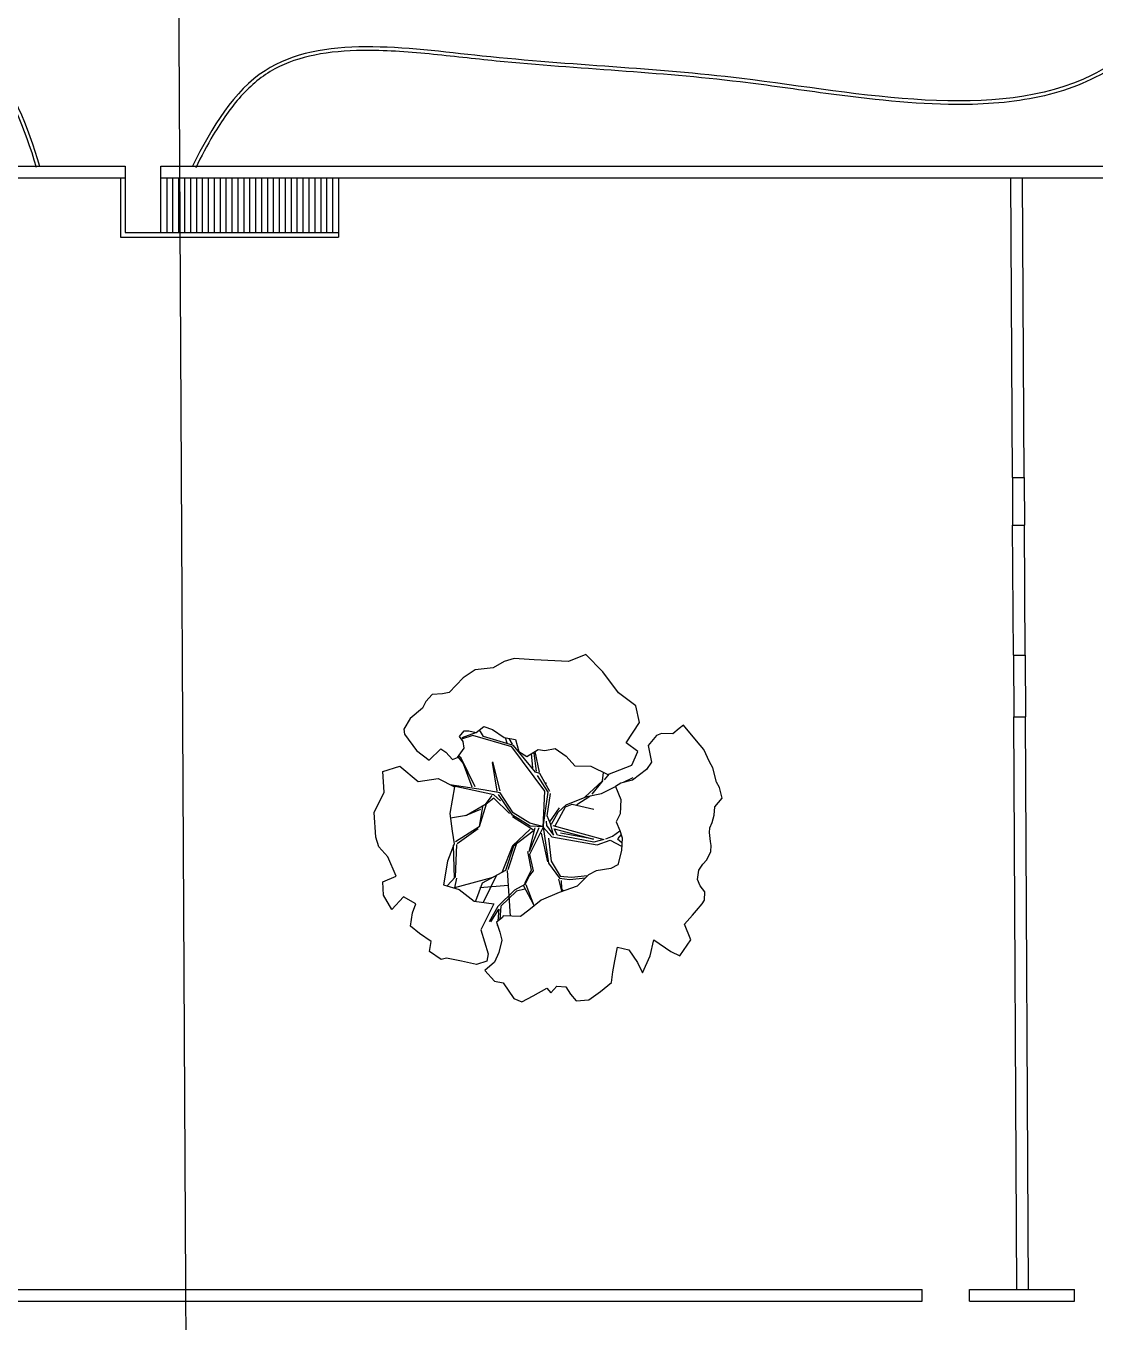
# Model space of a CAD drawing. Header units: millimetres. Extents: x 55520 to 96084, y -58491 to -49645.
# Drawn here: x 58603.9 to 58649, y -58324.1 to -58269.4 of the extents above; entities that cross this region are included whole.
import ezdxf

# ---------------------------------------------------------------- set-up
doc = ezdxf.new("R2010")
doc.units = ezdxf.units.MM
for name, color, linetype in [('Alvenaria Vista', 40, 'Continuous'), ('ARQ-COTAS', 1, 'Continuous'), ('Cinza', 9, 'Continuous'), ('Linha Fina', 100, 'Continuous'), ('Árvores Existentes', 114, 'Continuous')]:
    doc.layers.add(name, color=color, linetype=linetype)

# ---------------------------------------------------------------- blocks, each defined once
blk = doc.blocks.new('ARBOL')
at = {"color": 0, "linetype": 'ByBlock'}
for p, q in [((-0.978, 4.411), (-1.203, 4.42)), ((-0.889, 4.31), (-0.907, 4.428)), ((-1.034, 4.388), (-1.216, 4.399)), ((-0.543, 3.996), (-1.034, 4.388)), ((-0.509, 4.007), (-0.889, 4.31)), ((-1.375, 4.169), (-1.336, 4.042)), ((-1.336, 4.131), (-1.358, 4.18)), ((-1.336, 4.042), (-1.347, 3.661)), ((-1.302, 3.638), (-1.336, 4.131)), ((-0.587, 4.074), (-0.58, 4.163)), ((-0.52, 4.03), (-0.529, 4.132)), ((-0.353, 3.494), (-0.509, 4.007)), ((-1.203, 3.549), (-1.65, 3.817)), ((-1.013, 3.448), (-0.912, 3.884)), ((-0.967, 3.437), (-0.9, 3.895)), ((-0.33, 3.169), (-0.543, 3.996)), ((-1.079, 3.416), (-1.604, 3.774)), ((-0.364, 3.572), (-0.3, 3.784)), ((-0.33, 3.505), (-0.263, 3.774)), ((-0.298, 3.471), (-0.236, 3.794)), ((-1.113, 3.416), (-1.269, 3.327)), ((-0.978, 3.405), (-1.203, 3.549)), ((-1.022, 3.292), (-1.079, 3.416)), ((-0.298, 3.448), (-0.353, 3.494)), ((-0.286, 3.136), (-0.341, 3.437)), ((-0.263, 3.136), (-0.298, 3.448)), ((-1.593, 3.281), (-1.837, 3.338)), ((-1.357, 3.282), (-1.614, 3.282)), ((-1.269, 3.327), (-1.593, 3.281)), ((-1.246, 3.327), (-1.48, 3.047)), ((-1.313, 3.315), (-1.48, 3.047)), ((-1.102, 3.37), (-1.246, 3.327)), ((-1.102, 3.37), (-0.967, 3.058)), ((-0.933, 3.013), (-1.013, 3.393)), ((-0.912, 3.047), (-0.978, 3.405)), ((-1.48, 3.047), (-1.906, 2.969)), ((-1.893, 2.935), (-1.502, 3.024)), ((-0.744, 2.756), (-0.933, 3.013)), ((-0.733, 2.802), (-0.912, 3.047)), ((-0.567, 2.667), (-0.33, 3.169)), ((-0.567, 2.667), (-0.286, 3.136)), ((-0.442, 2.802), (-0.263, 3.102)), ((0.553, 2.98), (0.619, 3.091)), ((0.587, 2.98), (0.695, 3.036)), ((-1.961, 2.935), (-2.139, 2.455)), ((-1.905, 2.924), (-2.117, 2.466)), ((-0.721, 2.678), (-0.944, 2.991)), ((-0.441, 2.701), (-0.218, 2.846)), ((-0.385, 2.611), (-0.129, 2.824)), ((-0.262, 2.79), (-0.106, 2.846)), ((-0.129, 2.824), (-0.017, 2.824)), ((-0.106, 2.846), (0.24, 2.846)), ((-0.017, 2.824), (0.262, 2.622)), ((0.05, 2.79), (0.285, 2.835)), ((0.207, 2.846), (0.553, 2.98)), ((0.24, 2.846), (0.464, 2.801)), ((0.33, 2.846), (0.565, 2.98)), ((0.464, 2.801), (0.72, 2.822)), ((0.848, 2.833), (1.011, 2.846)), ((-0.765, 2.712), (-1.112, 2.578)), ((-0.732, 2.667), (-1.101, 2.567)), ((-0.567, 2.667), (-0.921, 2.354)), ((-0.91, 2.399), (-0.687, 2.701)), ((-0.631, 2.678), (-0.91, 2.399)), ((-0.554, 2.666), (-0.744, 2.756)), ((-0.554, 2.666), (-0.733, 2.802)), ((-0.567, 2.667), (-0.698, 2.119)), ((-0.567, 2.667), (-0.497, 2.476)), ((-0.486, 2.733), (-0.509, 2.666)), ((-0.509, 2.666), (-0.465, 2.488)), ((-0.465, 2.488), (-0.442, 2.666)), ((-0.442, 2.666), (-0.442, 2.802)), ((-0.43, 2.656), (-0.262, 2.79)), ((-0.419, 2.632), (0.229, 2.13)), ((-2.117, 2.466), (-2.284, 2.39)), ((-2.106, 2.444), (-2.191, 2.315)), ((-1.112, 2.578), (-1.413, 2.265)), ((-1.101, 2.567), (-1.357, 2.265)), ((-1.313, 2.265), (-1.044, 2.578)), ((-0.933, 2.41), (-0.989, 2.119)), ((-0.631, 2.589), (-0.709, 2.142)), ((-0.553, 2.477), (-0.653, 2.13)), ((-0.497, 2.476), (0.105, 2.096)), ((-0.419, 2.577), (0.083, 2.197)), ((-0.408, 2.465), (-0.419, 2.577)), ((0.071, 2.153), (-0.408, 2.465)), ((0.083, 2.197), (-0.353, 2.476)), ((-1.581, 2.242), (-2.191, 2.315)), ((-1.77, 2.22), (-1.968, 2.002)), ((-1.514, 2.251), (-1.864, 1.941)), ((-1.357, 2.265), (-1.77, 2.22)), ((-1.335, 2.253), (-1.56, 1.588)), ((-0.921, 2.354), (-0.966, 2.097)), ((-1.825, 2.171), (-1.406, 2.041)), ((-0.989, 2.119), (-1.167, 1.963)), ((-1.044, 2.053), (-1.167, 1.952)), ((-0.966, 2.097), (-1.044, 2.053)), ((-0.698, 2.119), (-0.631, 1.84)), ((-0.653, 2.13), (-0.609, 1.862)), ((0.229, 2.13), (0.071, 2.153)), ((0.105, 2.096), (0.318, 2.084)), ((0.261, 2.13), (0.374, 2.13)), ((0.318, 2.084), (0.443, 1.93)), ((0.374, 2.13), (0.51, 2.162)), ((0.429, 2.063), (0.469, 1.983)), ((0.44, 2.063), (0.504, 2.095)), ((-1.346, 1.93), (-1.681, 1.796)), ((-1.324, 1.907), (-1.636, 1.784)), ((-1.167, 1.952), (-1.346, 1.93)), ((-1.19, 1.885), (-1.324, 1.907)), ((-1.19, 1.952), (-1.156, 1.616)), ((-1.156, 1.592), (-1.145, 1.941)), ((-0.653, 1.829), (-0.676, 1.661)), ((-0.631, 1.84), (-0.497, 1.762)), ((-0.609, 1.862), (-0.452, 1.784)), ((-1.681, 1.796), (-1.893, 1.628)), ((-1.871, 1.616), (-1.681, 1.751)), ((-1.681, 1.751), (-1.762, 1.589)), ((-1.636, 1.784), (-1.725, 1.6)), ((-0.676, 1.661), (-0.671, 1.632)), ((-0.62, 1.796), (-0.664, 1.673)), ((-0.664, 1.673), (-0.653, 1.631)), ((-0.497, 1.762), (-0.257, 1.692)), ((-0.452, 1.784), (-0.214, 1.71)), ((-1.795, 1.523), (-1.793, 1.527))]:
    blk.add_line(p, q, dxfattribs=at)
for p, q in [((-0.272, 3.281), (-0.266, 3.278)), ((-0.266, 3.278), (-0.257, 3.276))]:
    blk.add_line(p, q)
at = {"color": 0, "linetype": 'ByBlock', "flags": 128}
for points in [[(-2.006, 4.806), (-1.93, 4.502), (-1.803, 4.292), (-1.567, 4.384), (-1.517, 4.308), (-1.466, 4.165), (-1.382, 4.165), (-1.23, 4.258), (-1.205, 4.359), (-1.23, 4.452), (-1.129, 4.502), (-1.061, 4.477), (-0.969, 4.41), (-0.825, 4.452), (-0.715, 4.359), (-0.597, 4.174), (-0.446, 4.081), (-0.471, 3.887), (-0.386, 3.769), (-0.184, 3.803), (-0.091, 3.752), (0.069, 3.719), (0.179, 3.542), (0.246, 3.356), (0.474, 3.255), (0.668, 3.036), (1.064, 3.028), (1.233, 3.188), (1.115, 3.382), (1.427, 3.592), (1.469, 3.853), (1.301, 4.14), (1.199, 4.536), (1.056, 4.881), (0.769, 4.881), (0.288, 5.109), (0.01, 5.244), (-0.15, 5.261), (-0.344, 5.235), (-0.614, 5.311), (-0.833, 5.269), (-1.12, 5.143), (-1.222, 5.16), (-1.373, 5.21), (-1.508, 5.151), (-1.593, 5.075), (-1.829, 4.999), (-1.981, 4.881), (-2.006, 4.806)], [(-2.06, 1.565), (-2.097, 1.177), (-2.157, 1.08), (-2.327, 1.092), (-2.521, 1.226), (-2.715, 1.359), (-2.8, 1.371), (-2.922, 1.553), (-2.837, 1.686), (-2.958, 1.868), (-3.043, 2.025), (-2.934, 2.207), (-2.837, 2.316), (-2.97, 2.486), (-3.213, 2.377), (-3.249, 2.631), (-3.176, 2.825), (-2.958, 2.825), (-2.958, 3.153), (-3.031, 3.346), (-3.019, 3.504), (-2.897, 3.868), (-2.631, 4.098), (-2.533, 4.401), (-2.255, 4.377), (-2.085, 4.049), (-1.781, 3.977), (-1.599, 3.759), (-1.818, 3.407), (-1.89, 3.141), (-1.939, 2.947), (-2.133, 2.741), (-2.327, 2.425), (-2.133, 2.268), (-1.987, 2.013), (-1.721, 1.856), (-2.06, 1.565)], [(-1.677, 1.613), (-1.791, 1.581), (-1.802, 1.415), (-1.823, 1.29), (-1.937, 1.134), (-2.052, 1.02), (-2.239, 0.957), (-2.166, 0.749), (-2.052, 0.676), (-1.989, 0.385), (-1.896, 0.291), (-1.698, 0.312), (-1.458, 0.343), (-1.427, 0.25), (-1.302, 0.312), (-1.177, 0.25), (-1.156, 0.114), (-1.114, -0.01), (-0.927, -0.073), (-0.708, -0.021), (-0.5, 0.042), (-0.417, 0.187), (-0.323, 0.333), (-0.208, 0.51), (-0.063, 0.406), (-0.01, 0.177), (0, 0), (0.208, 0.198), (0.354, 0.406), (0.531, 0.135), (0.635, 0.021), (0.885, 0.187), (0.885, 0.447), (1.052, 0.531), (1.135, 0.572), (1.26, 0.635), (1.312, 0.676), (1.364, 0.791), (1.333, 0.905), (1.333, 1.009), (1.406, 1.134), (1.5, 1.196), (1.583, 1.238), (1.687, 1.332), (1.729, 1.415), (1.74, 1.477), (1.781, 1.613), (1.812, 1.675), (1.875, 1.737), (1.948, 1.831), (2.01, 1.945), (2.166, 2.029), (2.187, 2.195), (2.177, 2.289), (2.208, 2.518), (2.198, 2.622), (2.187, 2.83), (2.135, 2.996), (2.041, 3.298), (1.958, 3.277), (1.833, 3.236), (1.677, 3.308), (1.594, 3.308), (1.416, 3.215), (1.364, 2.955), (1.25, 2.882), (0.989, 2.809), (0.802, 2.84), (0.708, 2.819), (0.708, 2.601), (0.614, 2.403), (0.51, 2.31), (0.51, 2.164), (0.5, 2.05), (0.417, 1.873), (0.281, 1.685), (0.156, 1.675), (-0.063, 1.727), (-0.198, 1.717), (-0.427, 1.623), (-0.719, 1.633), (-1.021, 1.633), (-1.26, 1.561), (-1.416, 1.519), (-1.656, 1.633), (-1.677, 1.613)]]:
    blk.add_lwpolyline(points, dxfattribs=at)

msp = doc.modelspace()

# ---------------------------------------------------------------- linework, layer by layer
at = {"layer": 'Alvenaria Vista'}
for p, q in [((58579.1, -58275.29), (58608.1, -58275.29)), ((58608.1, -58275.29), (58608.1, -58278.09)), ((58609.6, -58275.29), (58652.487, -58275.29)), ((58609.6, -58278.09), (58609.6, -58275.29)), ((58579.1, -58275.79), (58608.1, -58275.79)), ((58607.9, -58275.79), (58607.9, -58278.29)), ((58609.6, -58275.79), (58651.84, -58275.79)), ((58609.85, -58275.79), (58609.85, -58278.09)), ((58610.1, -58275.79), (58610.1, -58278.09)), ((58610.35, -58275.79), (58610.35, -58278.09)), ((58610.6, -58275.79), (58610.6, -58278.09)), ((58610.85, -58275.79), (58610.85, -58278.09)), ((58611.1, -58275.79), (58611.1, -58278.09)), ((58611.35, -58275.79), (58611.35, -58278.09)), ((58611.6, -58275.79), (58611.6, -58278.09)), ((58611.85, -58275.79), (58611.85, -58278.09)), ((58612.1, -58275.79), (58612.1, -58278.09)), ((58645.557, -58288.44), (58645.489, -58275.79)), ((58646.057, -58288.44), (58645.989, -58275.79)), ((58607.9, -58278.29), (58617.1, -58278.29)), ((58608.1, -58278.09), (58617.1, -58278.09)), ((58617.1, -58278.09), (58617.1, -58278.29)), ((58645.557, -58288.44), (58646.057, -58288.44)), ((58645.597, -58295.94), (58645.568, -58290.44)), ((58645.568, -58290.44), (58646.068, -58290.44)), ((58646.097, -58295.94), (58646.068, -58290.44)), ((58645.597, -58295.94), (58646.097, -58295.94)), ((58645.74, -58322.71), (58645.611, -58298.54)), ((58645.611, -58298.54), (58646.111, -58298.54)), ((58646.24, -58322.71), (58646.111, -58298.54)), ((58582.33, -58322.71), (58641.74, -58322.71)), ((58641.74, -58323.21), (58641.74, -58322.71)), ((58643.74, -58322.71), (58648.18, -58322.71)), ((58643.74, -58323.21), (58643.74, -58322.71)), ((58648.182, -58323.21), (58648.18, -58322.71)), ((58582.33, -58323.21), (58641.74, -58323.21)), ((58643.74, -58323.21), (58648.182, -58323.21))]:
    msp.add_line(p, q, dxfattribs=at)
msp.add_open_spline([(58626.903, -58483.712), (58608.543, -58421.219), (58590.182, -58358.726), (58571.822, -58296.233), (58570.208, -58286.067), (58568.595, -58275.9), (58566.981, -58265.734), (58568.382, -58253.218), (58569.783, -58240.702), (58571.183, -58228.186), (58578.291, -58219.793), (58585.4, -58211.401), (58592.508, -58203.008), (58649.395, -58199.415), (58706.283, -58195.823), (58763.17, -58192.23), (58782.434, -58190.409), (58801.697, -58188.587), (58820.96, -58186.766)], degree=3, knots=[20.322416, 20.322416, 20.322416, 20.322416, 21.305376, 21.305376, 21.305376, 22.305376, 22.305376, 22.305376, 23.305376, 23.305376, 23.305376, 24.305376, 24.305376, 24.305376, 25.305376, 25.305376, 25.305376, 25.593369, 25.593369, 25.593369, 25.593369], dxfattribs=at)
at = {"layer": 'ARQ-COTAS'}
msp.add_lwpolyline([(58614.695, -58425.384), (58611.203, -58425.403), (58609.966, -58193.271), (58613.458, -58193.253)], dxfattribs=at)
at = {"layer": 'Cinza'}
for points, knots in [([(58700.997, -58269.491), (58699.559, -58263.157), (58697.509, -58254.126), (58691.429, -58242.276), (58686.126, -58229.418), (58668.654, -58233.692), (58667.891, -58218.532), (58643.724, -58208.855), (58638.177, -58223.636), (58636.948, -58226.397)], [0, 0, 0, 0, 19.185076, 27.35421, 41.097025, 54.404103, 68.870806, 82.448555, 99.587727, 99.587727, 99.587727, 99.587727]), ([(58634.244, -58227.696), (58630.692, -58226.113), (58624.007, -58223.133), (58611.028, -58220.039), (58601.338, -58230.162), (58588.806, -58227.691), (58573.66, -58235.039), (58574.106, -58262.083), (58591.849, -58262.901), (58601.821, -58268.518), (58603.984, -58273.589), (58604.478, -58275.29)], [0, 0, 0, 0, 11.822697, 22.247732, 37.209918, 47.366529, 58.926006, 86.865782, 101.305181, 112.987703, 118.30361, 118.30361, 118.30361, 118.30361]), ([(58634.144, -58227.487), (58633.606, -58227.248), (58633.069, -58227.008), (58631.344, -58226.245), (58630.152, -58225.727), (58627.752, -58224.731), (58626.543, -58224.255), (58624.45, -58223.495), (58623.579, -58223.196), (58621.805, -58222.638), (58620.904, -58222.38), (58618.185, -58221.742), (58616.353, -58221.495), (58613.88, -58221.661), (58613.192, -58221.765), (58611.845, -58222.104), (58611.185, -58222.335), (58609.239, -58223.157), (58607.983, -58223.877), (58605.778, -58225.2), (58604.824, -58225.792), (58603.073, -58226.783), (58602.277, -58227.197), (58600.821, -58227.818), (58600.165, -58228.049), (58598.164, -58228.552), (58596.772, -58228.625), (58593.94, -58228.615), (58592.499, -58228.533), (58590.322, -58228.58), (58589.577, -58228.629), (58588.105, -58228.837), (58587.379, -58228.992), (58585.253, -58229.607), (58583.902, -58230.217), (58581.683, -58231.66), (58580.774, -58232.422), (58578.345, -58235.066), (58577.146, -58237.313), (58575.574, -58242.229), (58575.199, -58244.897), (58575.251, -58249.25), (58575.454, -58250.968), (58576.454, -58255.157), (58577.536, -58257.457), (58579.549, -58259.631), (58580.054, -58260.073), (58581.142, -58260.835), (58581.723, -58261.159), (58583.557, -58262.004), (58584.898, -58262.401), (58587.405, -58263.034), (58588.544, -58263.286), (58590.707, -58263.82), (58591.727, -58264.093), (58595.499, -58265.348), (58598.216, -58266.729), (58601.049, -58269.279), (58601.715, -58270.016), (58603.21, -58272.16), (58603.857, -58273.689), (58604.334, -58275.332)], [0.179196, 0.179196, 0.179196, 0.179196, 1.967682, 1.967682, 5.903047, 5.903047, 9.78019, 9.78019, 12.470278, 12.470278, 15.160367, 15.160367, 20.540544, 20.540544, 22.649892, 22.649892, 24.75924, 24.75924, 28.977937, 28.977937, 32.235646, 32.235646, 34.920342, 34.920342, 37.08046, 37.08046, 41.400698, 41.400698, 45.720935, 45.720935, 47.982895, 47.982895, 50.244855, 50.244855, 54.768774, 54.768774, 58.377255, 58.377255, 65.594217, 65.594217, 72.811179, 72.811179, 77.647248, 77.647248, 85.402099, 85.402099, 87.713974, 87.713974, 90.025848, 90.025848, 94.649597, 94.649597, 98.26741, 98.26741, 101.430674, 101.430674, 110.04619, 110.04619, 113.135572, 113.135572, 118.30361, 118.30361, 118.30361, 118.30361]), ([(58676.029, -58275.483), (58675.666, -58271.587), (58675.095, -58265.463), (58665.562, -58258.835), (58655.826, -58264.735), (58647.911, -58274.114), (58634.769, -58271.253), (58624.253, -58270.975), (58614.315, -58269.427), (58611.765, -58273.627), (58610.939, -58275.29)], [0, 0, 0, 0, 11.083991, 17.426146, 31.802342, 39.514525, 54.071181, 65.075007, 74.264099, 79.435321, 79.435321, 79.435321, 79.435321]), ([(58675.875, -58275.449), (58675.835, -58275.021), (58675.795, -58274.593), (58675.664, -58273.282), (58675.565, -58272.405), (58675.167, -58269.832), (58674.77, -58268.195), (58673.759, -58266.092), (58673.394, -58265.486), (58672.082, -58263.788), (58670.91, -58262.809), (58669.04, -58261.846), (58668.433, -58261.611), (58666.04, -58261.001), (58664.187, -58261.206), (58660.534, -58262.477), (58658.736, -58263.542), (58656.376, -58265.329), (58655.699, -58265.894), (58653.768, -58267.636), (58652.623, -58268.871), (58650.886, -58270.363), (58650.349, -58270.777), (58649.313, -58271.426), (58648.821, -58271.677), (58647.791, -58272.084), (58647.253, -58272.243), (58645.588, -58272.605), (58644.408, -58272.694), (58641.396, -58272.681), (58639.522, -58272.466), (58636.448, -58272.056), (58635.234, -58271.878), (58630.52, -58271.309), (58627.357, -58271.207), (58622.836, -58270.762), (58621.882, -58270.647), (58619.978, -58270.462), (58619.028, -58270.394), (58617.414, -58270.415), (58616.734, -58270.472), (58615.491, -58270.724), (58614.926, -58270.913), (58613.881, -58271.477), (58613.41, -58271.867), (58612.554, -58272.815), (58612.171, -58273.371), (58611.555, -58274.414), (58611.31, -58274.879), (58611.073, -58275.357)], [0.045134, 0.045134, 0.045134, 0.045134, 1.264257, 1.264257, 3.792772, 3.792772, 8.8498, 8.8498, 11.053605, 11.053605, 15.461214, 15.461214, 17.458397, 17.458397, 23.257917, 23.257917, 29.057437, 29.057437, 31.512365, 31.512365, 36.42222, 36.42222, 38.540833, 38.540833, 40.28934, 40.28934, 42.037847, 42.037847, 45.534861, 45.534861, 50.691379, 50.691379, 54.119792, 54.119792, 64.500717, 64.500717, 67.149564, 67.149564, 69.798411, 69.798411, 71.85844, 71.85844, 73.825345, 73.825345, 75.883751, 75.883751, 77.942156, 77.942156, 79.435321, 79.435321, 79.435321, 79.435321])]:
    msp.add_open_spline(points, degree=3, knots=knots, dxfattribs=at)
at = {"layer": 'Linha Fina'}
for p, q in [((58612.35, -58275.79), (58612.35, -58278.09)), ((58612.6, -58275.79), (58612.6, -58278.09)), ((58612.85, -58275.79), (58612.85, -58278.09)), ((58613.1, -58275.79), (58613.1, -58278.09)), ((58613.35, -58275.79), (58613.35, -58278.09)), ((58613.6, -58275.79), (58613.6, -58278.09)), ((58613.85, -58275.79), (58613.85, -58278.09)), ((58614.1, -58275.79), (58614.1, -58278.09)), ((58614.35, -58275.79), (58614.35, -58278.09)), ((58614.6, -58275.79), (58614.6, -58278.09)), ((58614.85, -58275.79), (58614.85, -58278.09)), ((58615.1, -58275.79), (58615.1, -58278.09)), ((58615.35, -58275.79), (58615.35, -58278.09)), ((58615.6, -58275.79), (58615.6, -58278.09)), ((58615.85, -58275.79), (58615.85, -58278.09)), ((58616.1, -58275.79), (58616.1, -58278.09)), ((58616.35, -58275.79), (58616.35, -58278.09)), ((58616.6, -58275.79), (58616.6, -58278.09)), ((58616.85, -58275.79), (58616.85, -58278.09)), ((58617.1, -58275.79), (58617.1, -58278.09)), ((58645.557, -58288.44), (58645.568, -58290.44)), ((58646.057, -58288.44), (58646.068, -58290.44)), ((58645.597, -58295.94), (58645.611, -58298.54)), ((58646.097, -58295.94), (58646.111, -58298.54))]:
    msp.add_line(p, q, dxfattribs=at)

# ---------------------------------------------------------------- block references
at = {"layer": 'Árvores Existentes', "xscale": 2.73177010559282, "yscale": 2.73177010559282, "zscale": 2.73177010559282, "rotation": 22.32096379473582}
msp.add_blockref('ARBOL', (58629.938, -58309.339), dxfattribs=at)

doc.saveas('drawing.dxf')
